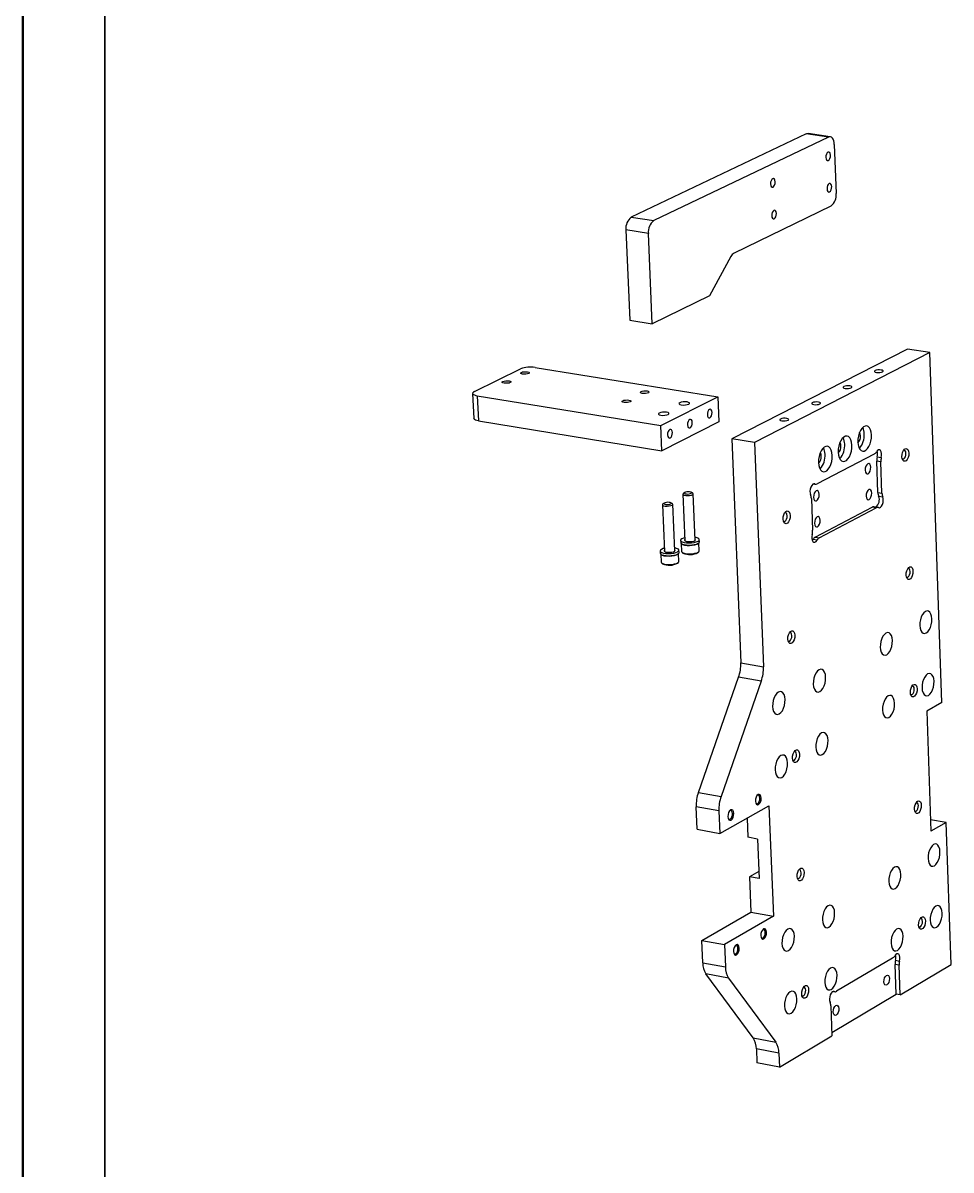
# Model space of a CAD drawing. Header units: millimetres. Extents: x 0 to 279, y 0 to 216.
# Drawn here: x 0 to 72, y 75.3 to 164.3 of the extents above; entities that cross this region are included whole.
import ezdxf

# ---------------------------------------------------------------- set-up
doc = ezdxf.new("R2010")
doc.units = ezdxf.units.MM
doc.layers.add('PAGE_BORDER', color=7, linetype='Continuous')

msp = doc.modelspace()

# ---------------------------------------------------------------- linework, layer by layer
at = {"color": 7, "linetype": 'Continuous', "lineweight": 50}
msp.add_line((0, 0), (0, 215.9), dxfattribs=at)
at = {"color": 7, "linetype": 'Continuous', "lineweight": 25}
for p, q in [((60.791, 155.719), (47.213, 149.252)), ((62.508, 155.465), (48.956, 148.985)), ((62.508, 155.465), (60.791, 155.719)), ((62.652, 155.489), (60.935, 155.743)), ((62.964, 154.904), (63.106, 151.086)), ((62.709, 150.116), (55.196, 146.454)), ((47.213, 149.252), (48.956, 148.985)), ((48.542, 147.99), (46.798, 148.257)), ((46.798, 148.257), (47.102, 141.248)), ((48.842, 140.974), (48.542, 147.99)), ((54.95, 146.192), (53.273, 143.151)), ((53.273, 143.151), (48.842, 140.974)), ((47.102, 141.248), (48.842, 140.974)), ((68.638, 139.01), (55.004, 132.037)), ((70.381, 138.737), (68.638, 139.01)), ((70.381, 138.737), (56.775, 131.75)), ((71.324, 111.56), (70.381, 138.737)), ((35.038, 135.715), (38.626, 137.469)), ((39.741, 137.58), (53.919, 135.308)), ((34.901, 135.57), (34.994, 133.623)), ((35.259, 135.385), (49.505, 133.079)), ((35.259, 135.385), (35.352, 133.437)), ((49.505, 133.079), (53.919, 135.308)), ((53.919, 135.308), (53.999, 133.359)), ((35.352, 133.437), (49.589, 131.117)), ((49.589, 131.117), (49.505, 133.079)), ((53.999, 133.359), (49.589, 131.117)), ((56.775, 131.75), (55.004, 132.037)), ((55.004, 132.037), (55.71, 114.641)), ((56.775, 131.75), (57.47, 114.339)), ((66.067, 130.853), (61.646, 128.54)), ((66.353, 127.862), (66.264, 130.296)), ((66.581, 130.244), (66.264, 130.296)), ((66.301, 130.635), (66.618, 130.584)), ((66.669, 127.81), (66.581, 130.244)), ((61.36, 128.542), (61.517, 128.516)), ((51.212, 127.743), (51.364, 124.129)), ((51.364, 127.873), (51.256, 127.804)), ((51.971, 127.833), (51.858, 127.893)), ((52, 127.813), (51.971, 127.833)), ((52.171, 124.162), (52.021, 127.776)), ((61.189, 127.415), (61.283, 124.961)), ((66.353, 127.862), (66.669, 127.81)), ((66.729, 127.522), (66.412, 127.574)), ((49.625, 126.925), (49.779, 123.302)), ((49.777, 127.055), (49.669, 126.986)), ((50.386, 127.015), (50.272, 127.076)), ((50.415, 126.995), (50.386, 127.015)), ((50.589, 123.336), (50.436, 126.958)), ((61.488, 124.407), (65.902, 126.748)), ((61.806, 124.355), (66.219, 126.696)), ((66.219, 126.696), (65.902, 126.748)), ((66.346, 126.72), (66.029, 126.772)), ((51.039, 124.161), (51.046, 123.993)), ((51.089, 123.919), (51.116, 123.296)), ((52.172, 124.247), (52.168, 124.251)), ((52.488, 123.352), (52.462, 123.975)), ((52.5, 124.052), (52.493, 124.22)), ((61.265, 124.16), (61.312, 124.226)), ((61.631, 124.173), (61.312, 124.226)), ((61.488, 124.407), (61.806, 124.355)), ((49.453, 123.334), (49.46, 123.165)), ((49.504, 123.092), (49.531, 122.468)), ((50.59, 123.421), (50.585, 123.425)), ((50.907, 122.524), (50.881, 123.148)), ((50.918, 123.225), (50.911, 123.394)), ((51.158, 123.226), (51.225, 123.171)), ((52.39, 123.219), (52.452, 123.279)), ((49.573, 122.397), (49.641, 122.342)), ((50.808, 122.39), (50.871, 122.45)), ((55.71, 114.641), (57.47, 114.339)), ((52.418, 104.591), (55.543, 113.534)), ((57.302, 113.23), (54.18, 104.277)), ((57.302, 113.23), (55.543, 113.534)), ((71.324, 111.56), (70.143, 110.897)), ((70.143, 110.897), (70.471, 101.57)), ((52.418, 104.591), (54.18, 104.277)), ((54.012, 103.165), (52.251, 103.48)), ((52.324, 101.724), (52.251, 103.48)), ((54.085, 101.408), (57.9, 103.553)), ((57.9, 103.553), (58.243, 94.973)), ((54.012, 103.165), (54.085, 101.408)), ((56.198, 102.596), (56.259, 101.103)), ((71.647, 102.25), (70.439, 102.464)), ((52.324, 101.724), (54.085, 101.408)), ((71.647, 102.25), (70.471, 101.57)), ((72.03, 91.223), (71.647, 102.25)), ((57.017, 100.967), (56.259, 101.103)), ((57.017, 100.967), (57.14, 97.905)), ((57.118, 98.461), (56.383, 98.042)), ((57.14, 97.905), (56.383, 98.042)), ((56.383, 98.042), (56.495, 95.293)), ((52.687, 93.104), (56.495, 95.293)), ((58.243, 94.973), (54.442, 92.78)), ((56.495, 95.293), (58.243, 94.973)), ((52.687, 93.104), (54.442, 92.78)), ((52.76, 91.362), (52.687, 93.104)), ((54.442, 92.78), (54.514, 91.037)), ((52.76, 91.362), (54.514, 91.037)), ((67.493, 91.722), (63.148, 89.151)), ((67.768, 88.922), (67.685, 91.224)), ((67.997, 91.166), (67.685, 91.224)), ((67.721, 91.557), (68.033, 91.499)), ((68.081, 88.864), (67.997, 91.166)), ((68.081, 88.864), (72.03, 91.223)), ((54.763, 90.172), (53.01, 90.498)), ((56.681, 85.525), (53.01, 90.498)), ((54.763, 90.172), (58.423, 85.197)), ((62.898, 89.14), (63.005, 89.12)), ((62.778, 85.943), (67.768, 88.922)), ((68.081, 88.864), (67.768, 88.922)), ((62.698, 88.023), (62.787, 85.702)), ((56.681, 85.525), (58.423, 85.197)), ((58.71, 83.267), (62.787, 85.702)), ((58.667, 84.344), (56.926, 84.673)), ((56.926, 84.673), (56.969, 83.596)), ((58.667, 84.344), (58.71, 83.267)), ((58.71, 83.267), (56.969, 83.596))]:
    msp.add_line(p, q, dxfattribs=at)
at = {"color": 8, "linetype": 'Continuous', "lineweight": 25}
for p, q in [((61.382, 128.547), (61.464, 128.534)), ((62.914, 89.141), (62.969, 89.131))]:
    msp.add_line(p, q, dxfattribs=at)
at = {"color": 7, "linetype": 'Continuous', "lineweight": 25, "flags": 128}
for points in [[(60.791, 155.719), (60.875, 155.744), (60.935, 155.743)], [(62.964, 154.904), (62.95, 155.049), (62.921, 155.181), (62.876, 155.295), (62.819, 155.385), (62.751, 155.449), (62.674, 155.485), (62.592, 155.49), (62.508, 155.465)], [(62.674, 154.064), (62.656, 154.181), (62.613, 154.266), (62.552, 154.308), (62.482, 154.299), (62.415, 154.242), (62.359, 154.144), (62.324, 154.021), (62.315, 153.892), (62.333, 153.775), (62.376, 153.69), (62.437, 153.648), (62.506, 153.657), (62.574, 153.714), (62.63, 153.812), (62.665, 153.935), (62.674, 154.064)], [(58.383, 152.002), (58.364, 152.119), (58.32, 152.205), (58.259, 152.246), (58.188, 152.238), (58.119, 152.18), (58.063, 152.081), (58.027, 151.957), (58.018, 151.827), (58.037, 151.71), (58.081, 151.624), (58.143, 151.582), (58.213, 151.591), (58.282, 151.649), (58.338, 151.747), (58.373, 151.871), (58.383, 152.002)], [(62.765, 151.619), (62.747, 151.735), (62.704, 151.821), (62.644, 151.862), (62.574, 151.853), (62.506, 151.796), (62.451, 151.698), (62.416, 151.575), (62.407, 151.446), (62.425, 151.329), (62.468, 151.244), (62.529, 151.203), (62.598, 151.212), (62.666, 151.269), (62.721, 151.367), (62.756, 151.49), (62.765, 151.619)], [(58.478, 149.541), (58.46, 149.658), (58.416, 149.743), (58.355, 149.785), (58.284, 149.775), (58.215, 149.717), (58.159, 149.619), (58.124, 149.495), (58.115, 149.364), (58.134, 149.248), (58.177, 149.162), (58.239, 149.121), (58.309, 149.13), (58.378, 149.188), (58.434, 149.287), (58.469, 149.411), (58.478, 149.541)], [(38.687, 137.199), (38.78, 137.23), (38.902, 137.25), (39.034, 137.255), (39.156, 137.245), (39.249, 137.221), (39.3, 137.186), (39.3, 137.147), (39.25, 137.108), (39.157, 137.076), (39.035, 137.056), (38.903, 137.051), (38.781, 137.062), (38.688, 137.086), (38.637, 137.12), (38.637, 137.16), (38.687, 137.199)], [(66.711, 137.246), (66.758, 137.285), (66.754, 137.325), (66.7, 137.36), (66.603, 137.384), (66.478, 137.395), (66.345, 137.389), (66.224, 137.369), (66.132, 137.337), (66.085, 137.298), (66.089, 137.258), (66.144, 137.223), (66.241, 137.199), (66.365, 137.188), (66.498, 137.193), (66.62, 137.214), (66.711, 137.246)], [(37.256, 136.498), (37.349, 136.53), (37.471, 136.55), (37.603, 136.555), (37.726, 136.545), (37.819, 136.52), (37.87, 136.486), (37.87, 136.446), (37.819, 136.407), (37.726, 136.375), (37.604, 136.355), (37.471, 136.35), (37.349, 136.36), (37.256, 136.385), (37.205, 136.42), (37.205, 136.459), (37.256, 136.498)], [(35.038, 135.715), (34.963, 135.67), (34.916, 135.622), (34.901, 135.574), (34.916, 135.527), (34.961, 135.483), (35.036, 135.444), (35.137, 135.411), (35.259, 135.385)], [(47.971, 135.708), (48.063, 135.74), (48.185, 135.76), (48.318, 135.766), (48.44, 135.755), (48.535, 135.731), (48.587, 135.696), (48.589, 135.656), (48.54, 135.617), (48.447, 135.585), (48.325, 135.565), (48.193, 135.559), (48.069, 135.57), (47.975, 135.594), (47.923, 135.629), (47.921, 135.669), (47.971, 135.708)], [(64.288, 136.003), (64.336, 136.042), (64.332, 136.083), (64.277, 136.118), (64.18, 136.143), (64.055, 136.153), (63.922, 136.148), (63.8, 136.127), (63.708, 136.095), (63.66, 136.056), (63.663, 136.016), (63.718, 135.98), (63.815, 135.955), (63.94, 135.945), (64.074, 135.95), (64.196, 135.971), (64.288, 136.003)], [(46.553, 135), (46.646, 135.033), (46.769, 135.053), (46.901, 135.058), (47.025, 135.048), (47.119, 135.023), (47.172, 134.988), (47.173, 134.948), (47.123, 134.909), (47.03, 134.876), (46.908, 134.856), (46.775, 134.851), (46.652, 134.861), (46.557, 134.886), (46.505, 134.921), (46.504, 134.961), (46.553, 135)], [(51.669, 134.734), (51.728, 134.782), (51.726, 134.831), (51.662, 134.873), (51.546, 134.903), (51.396, 134.916), (51.235, 134.91), (51.087, 134.885), (50.974, 134.846), (50.915, 134.798), (50.917, 134.749), (50.981, 134.707), (51.097, 134.677), (51.247, 134.664), (51.408, 134.67), (51.556, 134.695), (51.669, 134.734)], [(61.844, 134.75), (61.893, 134.79), (61.889, 134.83), (61.835, 134.866), (61.737, 134.891), (61.612, 134.901), (61.478, 134.896), (61.355, 134.875), (61.263, 134.843), (61.214, 134.803), (61.217, 134.763), (61.272, 134.727), (61.369, 134.702), (61.495, 134.691), (61.629, 134.697), (61.752, 134.717), (61.844, 134.75)], [(35.352, 133.437), (35.23, 133.463), (35.129, 133.496), (35.055, 133.536), (35.009, 133.58), (34.994, 133.623)], [(50.078, 133.932), (50.138, 133.98), (50.136, 134.029), (50.072, 134.072), (49.956, 134.102), (49.806, 134.115), (49.644, 134.109), (49.496, 134.084), (49.383, 134.045), (49.323, 133.997), (49.325, 133.948), (49.388, 133.905), (49.504, 133.875), (49.655, 133.862), (49.817, 133.868), (49.965, 133.893), (50.078, 133.932)], [(53.117, 133.907), (53.136, 133.79), (53.18, 133.706), (53.243, 133.666), (53.315, 133.677), (53.384, 133.738), (53.441, 133.838), (53.477, 133.963), (53.486, 134.093), (53.467, 134.21), (53.422, 134.294), (53.36, 134.334), (53.288, 134.323), (53.218, 134.262), (53.162, 134.162), (53.126, 134.037), (53.117, 133.907)], [(59.38, 133.486), (59.429, 133.526), (59.426, 133.567), (59.372, 133.603), (59.274, 133.628), (59.148, 133.639), (59.014, 133.634), (58.89, 133.613), (58.797, 133.58), (58.748, 133.54), (58.751, 133.499), (58.805, 133.463), (58.903, 133.438), (59.029, 133.427), (59.164, 133.433), (59.287, 133.453), (59.38, 133.486)], [(50.027, 132.341), (50.046, 132.224), (50.091, 132.139), (50.154, 132.099), (50.227, 132.111), (50.297, 132.172), (50.354, 132.273), (50.39, 132.398), (50.399, 132.529), (50.38, 132.646), (50.335, 132.731), (50.272, 132.771), (50.199, 132.759), (50.129, 132.698), (50.071, 132.597), (50.036, 132.472), (50.027, 132.341)], [(51.576, 133.126), (51.595, 133.009), (51.64, 132.924), (51.703, 132.885), (51.775, 132.896), (51.844, 132.957), (51.902, 133.057), (51.937, 133.182), (51.946, 133.313), (51.927, 133.43), (51.883, 133.514), (51.82, 133.554), (51.748, 133.543), (51.678, 133.482), (51.621, 133.382), (51.585, 133.256), (51.576, 133.126)], [(65.856, 132.339), (65.832, 132.558), (65.779, 132.747), (65.7, 132.897), (65.599, 132.999), (65.482, 133.046), (65.356, 133.036), (65.228, 132.97), (65.106, 132.851), (64.996, 132.686), (64.906, 132.485), (64.84, 132.259), (64.803, 132.022), (64.796, 131.788), (64.819, 131.569), (64.873, 131.379), (64.952, 131.23), (65.053, 131.128), (65.171, 131.081), (65.297, 131.092), (65.424, 131.158), (65.546, 131.278), (65.655, 131.442), (65.745, 131.643), (65.811, 131.869), (65.848, 132.105), (65.856, 132.339)], [(64.339, 131.55), (64.315, 131.769), (64.262, 131.959), (64.182, 132.109), (64.08, 132.211), (63.962, 132.258), (63.836, 132.248), (63.707, 132.181), (63.584, 132.062), (63.475, 131.896), (63.384, 131.695), (63.318, 131.468), (63.28, 131.231), (63.273, 130.995), (63.297, 130.776), (63.351, 130.586), (63.431, 130.436), (63.533, 130.335), (63.651, 130.288), (63.777, 130.298), (63.906, 130.365), (64.028, 130.485), (64.138, 130.651), (64.228, 130.852), (64.294, 131.078), (64.332, 131.315), (64.339, 131.55)], [(65.001, 132.278), (64.979, 132.423), (64.929, 132.532)], [(62.814, 130.756), (62.79, 130.976), (62.736, 131.166), (62.656, 131.316), (62.554, 131.418), (62.435, 131.465), (62.308, 131.455), (62.179, 131.388), (62.055, 131.268), (61.945, 131.102), (61.854, 130.9), (61.788, 130.673), (61.75, 130.435), (61.743, 130.199), (61.767, 129.979), (61.821, 129.789), (61.902, 129.639), (62.004, 129.537), (62.123, 129.49), (62.25, 129.501), (62.379, 129.568), (62.503, 129.689), (62.613, 129.855), (62.703, 130.057), (62.77, 130.283), (62.807, 130.521), (62.814, 130.756)], [(66.618, 130.584), (66.643, 130.742), (66.641, 130.895), (66.612, 131.028), (66.558, 131.126), (66.485, 131.178), (66.402, 131.179), (66.318, 131.128), (66.24, 131.032)], [(68.751, 130.929), (68.741, 130.758), (68.7, 130.59), (68.633, 130.447), (68.549, 130.345), (68.457, 130.296), (68.368, 130.307), (68.294, 130.376), (68.243, 130.495), (68.221, 130.65), (68.231, 130.821), (68.272, 130.988), (68.339, 131.132), (68.423, 131.234), (68.516, 131.282), (68.604, 131.271), (68.679, 131.202), (68.73, 131.083), (68.751, 130.929)], [(68.528, 130.906), (68.51, 131.022), (68.468, 131.106), (68.407, 131.145), (68.348, 131.139)], [(65.366, 129.603), (65.387, 129.464), (65.439, 129.364), (65.512, 129.317), (65.596, 129.331), (65.677, 129.404), (65.744, 129.524), (65.786, 129.674), (65.798, 129.83), (65.776, 129.969), (65.724, 130.069), (65.651, 130.116), (65.568, 130.102), (65.486, 130.029), (65.419, 129.909), (65.377, 129.759), (65.366, 129.603)], [(68.241, 130.505), (68.291, 130.477), (68.36, 130.489), (68.428, 130.55), (68.484, 130.65), (68.519, 130.775), (68.528, 130.906)], [(61.464, 128.534), (61.381, 128.547), (61.295, 128.508), (61.214, 128.421), (61.146, 128.295), (61.101, 128.144), (61.082, 127.984), (61.091, 127.833), (61.128, 127.706)], [(51.256, 127.804), (51.255, 127.803), (51.213, 127.754), (51.232, 127.706), (51.31, 127.666), (51.435, 127.641), (51.587, 127.633), (51.744, 127.645), (51.881, 127.674), (51.978, 127.716), (52.02, 127.765), (52, 127.813)], [(51.878, 127.879), (51.824, 127.907), (51.738, 127.925), (51.633, 127.93), (51.525, 127.922), (51.43, 127.901), (51.363, 127.872), (51.334, 127.839), (51.348, 127.806), (51.402, 127.778), (51.488, 127.761), (51.593, 127.755), (51.701, 127.763), (51.796, 127.784), (51.862, 127.813), (51.891, 127.846), (51.878, 127.879)], [(61.361, 127.502), (61.384, 127.362), (61.436, 127.261), (61.51, 127.215), (61.595, 127.229), (61.678, 127.303), (61.746, 127.424), (61.788, 127.575), (61.799, 127.732), (61.777, 127.871), (61.725, 127.972), (61.65, 128.019), (61.566, 128.005), (61.483, 127.931), (61.415, 127.81), (61.372, 127.659), (61.361, 127.502)], [(65.439, 127.6), (65.461, 127.462), (65.512, 127.362), (65.585, 127.315), (65.669, 127.33), (65.751, 127.403), (65.817, 127.523), (65.86, 127.672), (65.871, 127.828), (65.849, 127.967), (65.798, 128.067), (65.725, 128.113), (65.641, 128.099), (65.559, 128.026), (65.492, 127.906), (65.45, 127.756), (65.439, 127.6)], [(66.398, 126.703), (66.479, 126.69), (66.564, 126.729), (66.644, 126.816), (66.709, 126.94), (66.754, 127.09), (66.773, 127.248), (66.764, 127.397), (66.729, 127.522)], [(49.669, 126.986), (49.668, 126.985), (49.626, 126.936), (49.645, 126.888), (49.723, 126.848), (49.848, 126.822), (50, 126.815), (50.157, 126.826), (50.295, 126.856), (50.392, 126.898), (50.435, 126.947), (50.415, 126.995)], [(50.292, 127.062), (50.239, 127.089), (50.152, 127.107), (50.047, 127.112), (49.939, 127.104), (49.844, 127.084), (49.776, 127.055), (49.747, 127.021), (49.761, 126.988), (49.815, 126.96), (49.901, 126.942), (50.006, 126.937), (50.115, 126.945), (50.21, 126.965), (50.277, 126.995), (50.306, 127.029), (50.292, 127.062)], [(59.543, 126.09), (59.533, 125.916), (59.491, 125.746), (59.423, 125.6), (59.336, 125.496), (59.241, 125.445), (59.149, 125.456), (59.072, 125.525), (59.019, 125.645), (58.996, 125.802), (59.006, 125.976), (59.048, 126.146), (59.116, 126.292), (59.203, 126.396), (59.299, 126.446), (59.39, 126.436), (59.467, 126.366), (59.52, 126.246), (59.543, 126.09)], [(59.015, 125.662), (59.072, 125.629), (59.143, 125.642), (59.213, 125.704), (59.271, 125.806), (59.307, 125.934), (59.316, 126.066)], [(59.316, 126.066), (59.297, 126.184), (59.253, 126.269), (59.19, 126.308), (59.126, 126.3)], [(61.438, 125.487), (61.461, 125.348), (61.513, 125.247), (61.587, 125.201), (61.672, 125.215), (61.755, 125.289), (61.822, 125.411), (61.865, 125.561), (61.876, 125.718), (61.854, 125.857), (61.801, 125.958), (61.727, 126.004), (61.642, 125.99), (61.56, 125.916), (61.492, 125.795), (61.449, 125.644), (61.438, 125.487)], [(51.354, 124.363), (51.271, 124.339), (51.141, 124.284), (51.061, 124.221), (51.039, 124.156), (51.076, 124.093), (51.168, 124.038), (51.309, 123.996), (51.487, 123.969), (51.688, 123.96), (51.895, 123.97), (52.091, 123.998), (52.261, 124.041), (52.391, 124.096), (52.47, 124.159), (52.492, 124.225), (52.455, 124.287)], [(51.046, 123.993), (51.046, 123.988), (51.083, 123.925), (51.175, 123.87), (51.316, 123.828), (51.494, 123.801), (51.695, 123.792), (51.902, 123.802), (52.098, 123.83), (52.268, 123.873), (52.398, 123.929), (52.477, 123.992), (52.5, 124.052)], [(51.124, 123.866), (51.089, 123.928), (51.089, 123.93)], [(52.462, 123.985), (52.456, 123.955), (52.401, 123.891), (52.289, 123.833), (52.132, 123.786), (51.943, 123.754), (51.739, 123.741), (51.539, 123.746), (51.359, 123.771), (51.217, 123.812), (51.124, 123.866)], [(51.36, 124.218), (51.349, 124.206), (51.342, 124.157), (51.391, 124.111), (51.491, 124.077), (51.629, 124.058), (51.785, 124.057), (51.938, 124.073), (52.068, 124.106), (52.157, 124.15), (52.193, 124.199), (52.172, 124.247), (52.172, 124.247)], [(61.246, 124.619), (61.22, 124.46), (61.223, 124.306), (61.253, 124.172), (61.308, 124.075), (61.382, 124.023), (61.466, 124.024), (61.552, 124.075), (61.631, 124.173)], [(49.769, 123.538), (49.687, 123.514), (49.556, 123.458), (49.476, 123.395), (49.454, 123.329), (49.49, 123.266), (49.582, 123.211), (49.724, 123.168), (49.902, 123.141), (50.103, 123.133), (50.311, 123.143), (50.508, 123.17), (50.678, 123.214), (50.809, 123.27), (50.888, 123.333), (50.911, 123.399), (50.874, 123.462)], [(49.46, 123.165), (49.461, 123.161), (49.497, 123.098), (49.59, 123.043), (49.731, 123), (49.909, 122.973), (50.11, 122.964), (50.318, 122.974), (50.515, 123.002), (50.685, 123.046), (50.816, 123.101), (50.895, 123.165), (50.918, 123.225)], [(49.538, 123.038), (49.504, 123.101), (49.504, 123.102)], [(50.88, 123.159), (50.875, 123.128), (50.819, 123.064), (50.706, 123.005), (50.549, 122.958), (50.359, 122.926), (50.155, 122.913), (49.954, 122.918), (49.774, 122.943), (49.631, 122.984), (49.538, 123.038)], [(49.775, 123.392), (49.765, 123.38), (49.757, 123.33), (49.806, 123.285), (49.907, 123.25), (50.044, 123.231), (50.2, 123.229), (50.354, 123.246), (50.485, 123.279), (50.574, 123.323), (50.611, 123.373), (50.59, 123.421), (50.59, 123.421)], [(51.116, 123.296), (51.116, 123.295), (51.151, 123.233)], [(51.151, 123.233), (51.243, 123.178), (51.386, 123.137), (51.565, 123.113), (51.766, 123.107), (51.97, 123.121), (52.158, 123.153), (52.316, 123.2), (52.427, 123.258), (52.483, 123.322), (52.488, 123.352)], [(49.531, 122.468), (49.531, 122.466), (49.565, 122.404)], [(49.565, 122.404), (49.658, 122.349), (49.801, 122.308), (49.981, 122.283), (50.182, 122.278), (50.386, 122.291), (50.576, 122.323), (50.733, 122.371), (50.845, 122.429), (50.902, 122.493), (50.907, 122.524)], [(69.076, 121.752), (69.066, 121.582), (69.025, 121.415), (68.959, 121.272), (68.875, 121.169), (68.783, 121.119), (68.695, 121.128), (68.621, 121.196), (68.57, 121.313), (68.548, 121.466), (68.558, 121.636), (68.599, 121.804), (68.666, 121.947), (68.75, 122.05), (68.842, 122.1), (68.93, 122.09), (69.004, 122.023), (69.055, 121.905), (69.076, 121.752)], [(68.567, 121.326), (68.617, 121.299), (68.687, 121.312), (68.754, 121.374), (68.81, 121.474), (68.845, 121.599), (68.854, 121.729)], [(68.854, 121.729), (68.836, 121.844), (68.794, 121.927), (68.733, 121.965), (68.677, 121.958)], [(70.539, 118.057), (70.515, 118.265), (70.462, 118.44), (70.382, 118.572), (70.281, 118.652), (70.165, 118.674), (70.044, 118.636), (69.924, 118.542), (69.814, 118.397), (69.722, 118.211), (69.654, 117.997), (69.615, 117.77), (69.606, 117.545), (69.63, 117.338), (69.684, 117.162), (69.764, 117.03), (69.865, 116.951), (69.981, 116.929), (70.102, 116.967), (70.222, 117.062), (70.331, 117.207), (70.423, 117.393), (70.491, 117.606), (70.531, 117.833), (70.539, 118.057)], [(59.906, 116.785), (59.896, 116.612), (59.854, 116.443), (59.786, 116.297), (59.699, 116.191), (59.604, 116.14), (59.513, 116.149), (59.436, 116.216), (59.383, 116.335), (59.36, 116.49), (59.37, 116.663), (59.412, 116.833), (59.48, 116.979), (59.567, 117.084), (59.662, 117.135), (59.753, 117.126), (59.83, 117.059), (59.883, 116.94), (59.906, 116.785)], [(59.379, 116.355), (59.436, 116.323), (59.507, 116.337), (59.577, 116.4), (59.634, 116.502), (59.67, 116.629), (59.679, 116.761)], [(59.679, 116.761), (59.66, 116.878), (59.616, 116.961), (59.554, 116.999), (59.493, 116.991)], [(67.476, 116.375), (67.452, 116.583), (67.398, 116.759), (67.317, 116.892), (67.215, 116.972), (67.098, 116.993), (66.975, 116.955), (66.854, 116.859), (66.743, 116.713), (66.651, 116.526), (66.582, 116.311), (66.542, 116.083), (66.534, 115.857), (66.558, 115.649), (66.613, 115.473), (66.694, 115.34), (66.796, 115.261), (66.913, 115.24), (67.036, 115.278), (67.157, 115.374), (67.267, 115.52), (67.36, 115.707), (67.428, 115.921), (67.468, 116.149), (67.476, 116.375)], [(62.299, 113.531), (62.275, 113.74), (62.219, 113.918), (62.136, 114.051), (62.032, 114.131), (61.913, 114.152), (61.788, 114.113), (61.665, 114.016), (61.552, 113.868), (61.458, 113.679), (61.388, 113.462), (61.348, 113.232), (61.34, 113.004), (61.365, 112.794), (61.421, 112.617), (61.504, 112.484), (61.608, 112.404), (61.727, 112.383), (61.853, 112.423), (61.975, 112.52), (62.088, 112.668), (62.182, 112.857), (62.251, 113.073), (62.291, 113.303), (62.299, 113.531)], [(70.708, 113.215), (70.685, 113.421), (70.631, 113.596), (70.551, 113.727), (70.45, 113.805), (70.335, 113.826), (70.214, 113.787), (70.094, 113.692), (69.985, 113.546), (69.893, 113.36), (69.825, 113.147), (69.786, 112.92), (69.778, 112.696), (69.801, 112.49), (69.855, 112.315), (69.935, 112.184), (70.036, 112.106), (70.151, 112.086), (70.272, 112.125), (70.392, 112.22), (70.501, 112.366), (70.592, 112.552), (70.66, 112.765), (70.7, 112.991), (70.708, 113.215)], [(59.149, 111.8), (59.124, 112.01), (59.067, 112.188), (58.983, 112.322), (58.878, 112.402), (58.757, 112.423), (58.631, 112.383), (58.506, 112.285), (58.393, 112.136), (58.298, 111.946), (58.227, 111.728), (58.187, 111.496), (58.179, 111.267), (58.205, 111.057), (58.261, 110.878), (58.345, 110.745), (58.451, 110.665), (58.571, 110.645), (58.698, 110.685), (58.822, 110.783), (58.936, 110.932), (59.031, 111.122), (59.101, 111.34), (59.141, 111.571), (59.149, 111.8)], [(69.399, 112.639), (69.389, 112.47), (69.348, 112.303), (69.282, 112.16), (69.198, 112.056), (69.107, 112.005), (69.019, 112.013), (68.945, 112.078), (68.894, 112.194), (68.873, 112.346), (68.883, 112.515), (68.924, 112.682), (68.99, 112.826), (69.074, 112.929), (69.165, 112.98), (69.253, 112.972), (69.327, 112.907), (69.378, 112.791), (69.399, 112.639)], [(68.892, 112.21), (68.942, 112.184), (69.011, 112.198), (69.078, 112.26), (69.134, 112.361), (69.169, 112.486), (69.178, 112.615)], [(69.178, 112.615), (69.16, 112.729), (69.118, 112.811), (69.057, 112.848), (69.004, 112.841)], [(67.652, 111.51), (67.628, 111.717), (67.574, 111.892), (67.493, 112.024), (67.391, 112.102), (67.275, 112.123), (67.152, 112.083), (67.031, 111.987), (66.921, 111.841), (66.828, 111.653), (66.759, 111.439), (66.72, 111.211), (66.712, 110.985), (66.736, 110.778), (66.79, 110.603), (66.871, 110.472), (66.973, 110.393), (67.09, 110.373), (67.212, 110.413), (67.333, 110.509), (67.443, 110.656), (67.536, 110.843), (67.604, 111.058), (67.644, 111.285), (67.652, 111.51)], [(62.486, 108.628), (62.462, 108.837), (62.406, 109.013), (62.323, 109.145), (62.219, 109.223), (62.101, 109.243), (61.976, 109.203), (61.853, 109.106), (61.741, 108.957), (61.647, 108.768), (61.577, 108.551), (61.537, 108.321), (61.529, 108.094), (61.554, 107.885), (61.609, 107.709), (61.692, 107.577), (61.797, 107.499), (61.915, 107.479), (62.04, 107.52), (62.163, 107.618), (62.275, 107.766), (62.369, 107.955), (62.438, 108.172), (62.478, 108.401), (62.486, 108.628)], [(60.266, 107.546), (60.256, 107.374), (60.214, 107.205), (60.146, 107.058), (60.06, 106.952), (59.965, 106.9), (59.874, 106.907), (59.798, 106.972), (59.745, 107.089), (59.722, 107.243), (59.732, 107.415), (59.774, 107.584), (59.842, 107.731), (59.929, 107.837), (60.023, 107.889), (60.114, 107.882), (60.19, 107.816), (60.243, 107.699), (60.266, 107.546)], [(59.342, 106.874), (59.317, 107.084), (59.261, 107.261), (59.177, 107.393), (59.072, 107.472), (58.952, 107.491), (58.826, 107.45), (58.702, 107.352), (58.588, 107.202), (58.493, 107.012), (58.423, 106.794), (58.383, 106.563), (58.375, 106.334), (58.4, 106.124), (58.457, 105.947), (58.541, 105.815), (58.646, 105.737), (58.766, 105.718), (58.892, 105.759), (59.016, 105.858), (59.13, 106.007), (59.224, 106.198), (59.294, 106.415), (59.334, 106.646), (59.342, 106.874)], [(59.74, 107.112), (59.797, 107.082), (59.869, 107.096), (59.938, 107.16), (59.995, 107.263), (60.031, 107.39), (60.04, 107.521)], [(60.04, 107.521), (60.021, 107.637), (59.977, 107.719), (59.915, 107.756), (59.857, 107.748)], [(57.292, 104.155), (57.269, 104.294), (57.215, 104.393), (57.14, 104.437), (57.053, 104.419), (56.969, 104.341), (56.9, 104.216), (56.856, 104.063), (56.845, 103.905), (56.868, 103.765), (56.922, 103.666), (56.998, 103.623), (57.084, 103.641), (57.168, 103.719), (57.237, 103.844), (57.281, 103.997), (57.292, 104.155)], [(57.195, 104.144), (57.176, 104.26), (57.132, 104.343), (57.069, 104.379), (56.997, 104.364), (56.952, 104.328)], [(56.898, 103.728), (56.951, 103.702), (57.023, 103.717), (57.093, 103.781), (57.15, 103.885), (57.186, 104.013), (57.195, 104.144)], [(69.72, 103.588), (69.71, 103.42), (69.669, 103.254), (69.603, 103.11), (69.52, 103.005), (69.428, 102.953), (69.341, 102.959), (69.267, 103.023), (69.217, 103.137), (69.195, 103.288), (69.206, 103.456), (69.246, 103.623), (69.312, 103.767), (69.396, 103.871), (69.487, 103.923), (69.574, 103.917), (69.648, 103.853), (69.698, 103.739), (69.72, 103.588)], [(69.214, 103.157), (69.264, 103.131), (69.333, 103.146), (69.4, 103.21), (69.455, 103.311), (69.49, 103.435), (69.499, 103.564)], [(69.499, 103.564), (69.481, 103.677), (69.439, 103.758), (69.379, 103.793), (69.328, 103.787)], [(55.163, 102.962), (55.14, 103.102), (55.086, 103.201), (55.01, 103.245), (54.923, 103.226), (54.838, 103.148), (54.768, 103.023), (54.725, 102.869), (54.714, 102.71), (54.737, 102.57), (54.791, 102.471), (54.867, 102.427), (54.955, 102.446), (55.039, 102.524), (55.109, 102.649), (55.152, 102.803), (55.163, 102.962)], [(54.736, 102.571), (54.757, 102.543), (54.82, 102.507), (54.893, 102.522), (54.964, 102.587), (55.021, 102.691), (55.058, 102.819), (55.067, 102.951)], [(55.067, 102.951), (55.047, 103.067), (55.002, 103.15), (54.939, 103.186), (54.866, 103.171), (54.821, 103.135)], [(71.17, 99.989), (71.147, 100.193), (71.093, 100.365), (71.014, 100.493), (70.914, 100.568), (70.799, 100.585), (70.679, 100.544), (70.56, 100.446), (70.451, 100.299), (70.36, 100.113), (70.292, 99.9), (70.253, 99.674), (70.245, 99.452), (70.268, 99.248), (70.321, 99.076), (70.401, 98.948), (70.501, 98.873), (70.616, 98.856), (70.736, 98.898), (70.855, 98.996), (70.964, 99.143), (71.055, 99.329), (71.122, 99.542), (71.161, 99.767), (71.17, 99.989)], [(60.623, 98.371), (60.613, 98.2), (60.572, 98.031), (60.504, 97.884), (60.418, 97.777), (60.324, 97.723), (60.233, 97.729), (60.157, 97.793), (60.105, 97.908), (60.082, 98.06), (60.092, 98.231), (60.133, 98.401), (60.201, 98.547), (60.287, 98.654), (60.381, 98.708), (60.472, 98.702), (60.548, 98.638), (60.6, 98.523), (60.623, 98.371)], [(60.099, 97.935), (60.156, 97.905), (60.228, 97.92), (60.297, 97.985), (60.353, 98.088), (60.389, 98.215), (60.398, 98.346)], [(60.398, 98.346), (60.38, 98.46), (60.336, 98.541), (60.274, 98.576), (60.218, 98.568)], [(68.131, 98.223), (68.108, 98.428), (68.054, 98.6), (67.974, 98.728), (67.872, 98.804), (67.756, 98.821), (67.634, 98.779), (67.514, 98.681), (67.405, 98.533), (67.313, 98.345), (67.244, 98.13), (67.205, 97.903), (67.197, 97.68), (67.22, 97.475), (67.275, 97.303), (67.355, 97.175), (67.457, 97.1), (67.572, 97.083), (67.694, 97.125), (67.814, 97.224), (67.924, 97.372), (68.016, 97.56), (68.084, 97.774), (68.123, 98), (68.131, 98.223)], [(62.996, 95.238), (62.972, 95.445), (62.917, 95.618), (62.835, 95.747), (62.731, 95.822), (62.613, 95.839), (62.489, 95.796), (62.367, 95.696), (62.255, 95.546), (62.162, 95.356), (62.093, 95.139), (62.053, 94.911), (62.045, 94.685), (62.069, 94.479), (62.125, 94.306), (62.207, 94.177), (62.311, 94.102), (62.429, 94.086), (62.553, 94.129), (62.675, 94.229), (62.786, 94.379), (62.879, 94.569), (62.948, 94.785), (62.988, 95.014), (62.996, 95.238)], [(71.336, 95.213), (71.313, 95.416), (71.26, 95.586), (71.181, 95.713), (71.081, 95.787), (70.967, 95.803), (70.847, 95.761), (70.728, 95.663), (70.619, 95.515), (70.528, 95.328), (70.461, 95.115), (70.422, 94.89), (70.413, 94.668), (70.437, 94.465), (70.49, 94.295), (70.569, 94.168), (70.669, 94.094), (70.784, 94.078), (70.904, 94.121), (71.022, 94.219), (71.131, 94.367), (71.222, 94.554), (71.289, 94.767), (71.328, 94.991), (71.336, 95.213)], [(70.038, 94.599), (70.028, 94.432), (69.988, 94.266), (69.922, 94.122), (69.839, 94.016), (69.748, 93.963), (69.661, 93.968), (69.588, 94.03), (69.537, 94.143), (69.516, 94.292), (69.526, 94.459), (69.566, 94.625), (69.632, 94.77), (69.716, 94.875), (69.806, 94.928), (69.893, 94.924), (69.967, 94.861), (70.017, 94.749), (70.038, 94.599)], [(69.533, 94.165), (69.584, 94.141), (69.653, 94.157), (69.719, 94.22), (69.774, 94.322), (69.809, 94.447), (69.818, 94.575)], [(69.818, 94.575), (69.801, 94.687), (69.759, 94.766), (69.699, 94.8), (69.65, 94.794)], [(57.71, 93.728), (57.687, 93.866), (57.634, 93.963), (57.559, 94.005), (57.472, 93.985), (57.389, 93.907), (57.32, 93.781), (57.277, 93.628), (57.266, 93.471), (57.289, 93.333), (57.342, 93.236), (57.417, 93.194), (57.504, 93.214), (57.587, 93.292), (57.656, 93.418), (57.699, 93.571), (57.71, 93.728)], [(57.317, 93.299), (57.371, 93.273), (57.442, 93.289), (57.512, 93.355), (57.569, 93.459), (57.605, 93.586), (57.614, 93.717)], [(57.614, 93.717), (57.595, 93.832), (57.551, 93.913), (57.488, 93.948), (57.417, 93.931), (57.413, 93.929)], [(59.871, 93.422), (59.846, 93.629), (59.79, 93.803), (59.707, 93.932), (59.602, 94.007), (59.483, 94.024), (59.358, 93.98), (59.234, 93.879), (59.122, 93.728), (59.027, 93.537), (58.958, 93.32), (58.917, 93.09), (58.91, 92.863), (58.935, 92.656), (58.991, 92.482), (59.074, 92.353), (59.179, 92.278), (59.298, 92.262), (59.424, 92.306), (59.547, 92.407), (59.66, 92.558), (59.754, 92.749), (59.823, 92.966), (59.863, 93.196), (59.871, 93.422)], [(68.305, 93.425), (68.281, 93.629), (68.227, 93.8), (68.147, 93.927), (68.046, 94.001), (67.931, 94.017), (67.809, 93.974), (67.689, 93.875), (67.579, 93.726), (67.487, 93.538), (67.419, 93.324), (67.38, 93.098), (67.372, 92.875), (67.396, 92.671), (67.45, 92.5), (67.53, 92.373), (67.631, 92.299), (67.747, 92.283), (67.869, 92.327), (67.988, 92.426), (68.098, 92.575), (68.189, 92.762), (68.257, 92.977), (68.296, 93.202), (68.305, 93.425)], [(55.592, 92.502), (55.569, 92.64), (55.515, 92.738), (55.439, 92.78), (55.352, 92.76), (55.268, 92.681), (55.198, 92.555), (55.155, 92.401), (55.144, 92.243), (55.167, 92.105), (55.221, 92.008), (55.297, 91.966), (55.384, 91.986), (55.468, 92.065), (55.537, 92.191), (55.581, 92.344), (55.592, 92.502)], [(55.495, 92.491), (55.476, 92.606), (55.432, 92.687), (55.368, 92.722), (55.296, 92.706), (55.292, 92.703)], [(55.166, 92.108), (55.187, 92.08), (55.25, 92.045), (55.323, 92.062), (55.393, 92.128), (55.45, 92.232), (55.486, 92.36), (55.495, 92.491)], [(68.033, 91.499), (68.059, 91.655), (68.057, 91.804), (68.028, 91.931), (67.975, 92.023), (67.904, 92.068), (67.822, 92.063), (67.739, 92.008), (67.663, 91.908)], [(63.18, 90.403), (63.156, 90.608), (63.101, 90.781), (63.019, 90.908), (62.916, 90.982), (62.798, 90.998), (62.674, 90.954), (62.552, 90.853), (62.441, 90.703), (62.348, 90.513), (62.279, 90.296), (62.239, 90.068), (62.231, 89.843), (62.255, 89.638), (62.311, 89.466), (62.393, 89.338), (62.496, 89.265), (62.614, 89.249), (62.738, 89.294), (62.86, 89.394), (62.971, 89.545), (63.064, 89.735), (63.133, 89.951), (63.172, 90.179), (63.18, 90.403)], [(67.248, 90.138), (67.237, 89.986), (67.196, 89.837), (67.13, 89.715), (67.05, 89.638), (66.967, 89.618), (66.895, 89.658), (66.845, 89.752), (66.824, 89.886), (66.834, 90.039), (66.876, 90.187), (66.942, 90.309), (67.022, 90.386), (67.104, 90.406), (67.176, 90.366), (67.227, 90.272), (67.248, 90.138)], [(60.062, 88.564), (60.037, 88.77), (59.982, 88.943), (59.899, 89.071), (59.794, 89.145), (59.675, 89.161), (59.55, 89.116), (59.427, 89.014), (59.314, 88.863), (59.22, 88.672), (59.15, 88.454), (59.11, 88.224), (59.103, 87.999), (59.128, 87.792), (59.184, 87.619), (59.267, 87.492), (59.371, 87.418), (59.49, 87.403), (59.616, 87.448), (59.739, 87.55), (59.851, 87.701), (59.945, 87.892), (60.014, 88.11), (60.054, 88.339), (60.062, 88.564)], [(60.978, 89.259), (60.968, 89.089), (60.927, 88.92), (60.859, 88.774), (60.773, 88.666), (60.68, 88.611), (60.59, 88.615), (60.514, 88.677), (60.462, 88.791), (60.439, 88.942), (60.449, 89.112), (60.49, 89.281), (60.558, 89.428), (60.644, 89.535), (60.737, 89.59), (60.827, 89.586), (60.903, 89.524), (60.955, 89.41), (60.978, 89.259)], [(60.456, 88.82), (60.513, 88.791), (60.584, 88.808), (60.653, 88.873), (60.709, 88.977), (60.745, 89.104), (60.754, 89.233)], [(60.754, 89.233), (60.735, 89.347), (60.692, 89.427), (60.63, 89.461), (60.577, 89.453)], [(62.969, 89.131), (62.888, 89.138), (62.803, 89.094), (62.723, 89.003), (62.657, 88.876), (62.612, 88.725), (62.593, 88.568), (62.602, 88.422), (62.638, 88.301)], [(63.319, 87.804), (63.309, 87.65), (63.267, 87.5), (63.2, 87.377), (63.119, 87.3), (63.035, 87.279), (62.962, 87.319), (62.911, 87.414), (62.889, 87.548), (62.9, 87.702), (62.942, 87.851), (63.009, 87.975), (63.09, 88.052), (63.174, 88.072), (63.246, 88.032), (63.298, 87.938), (63.319, 87.804)]]:
    msp.add_lwpolyline(points, dxfattribs=at)
at = {"color": 7, "linetype": 'Continuous', "lineweight": 25}
for centre, radius, start, end in [((62.028, 150.961), 1.085, 308.82786, 6.59578), ((47.885, 148.388), 1.095, 127.9054, 186.84292), ((49.633, 148.12), 1.099, 128.02315, 186.80769), ((55.5, 145.924), 0.611, 119.80341, 153.93488), ((39.39, 135.446), 2.162, 80.6467, 110.68232), ((64.174, 132.427), 1.119, 0.12995, 25.99292), ((62.658, 131.638), 1.117, 0.15329, 26.1478), ((64.378, 132.207), 0.628, 312.22507, 6.54063), ((63.756, 132.31), 1.542, 319.01296, 4.46602), ((61.54, 130.713), 0.415, 357.50244, 35.18957), ((61.134, 130.844), 1.116, 0.1768, 26.3036), ((62.86, 131.416), 0.626, 311.80363, 6.62015), ((62.238, 131.52), 1.542, 318.8302, 4.50036), ((63.066, 131.507), 0.416, 357.52605, 34.77143), ((65.825, 131.261), 0.474, 300.70619, 331.06302), ((65.589, 130.846), 0.743, 343.49278, 19.73572), ((61.334, 130.622), 0.625, 311.38015, 6.6998), ((60.712, 130.726), 1.542, 318.64681, 4.53467), ((67.488, 130.335), 1.225, 165.80144, 181.82861), ((67.806, 130.283), 1.225, 165.80438, 181.82187), ((61.549, 128.708), 0.194, 244.02902, 300.20011), ((60.4, 127.401), 0.789, 1.01296, 22.74731), ((65.778, 127.304), 0.689, 305.99081, 23.02333), ((67.139, 127.874), 0.786, 180.90164, 202.4567), ((67.456, 127.823), 0.787, 180.89475, 202.44019), ((66.001, 126.573), 0.2, 81.96588, 119.67536), ((66.315, 126.533), 0.189, 64.03084, 120.62823), ((60.061, 124.92), 1.223, 345.75629, 1.92575), ((52.08, 123.725), 0.676, 56.33105, 83.09685), ((61.738, 123.99), 0.486, 120.93919, 150.97789), ((62.056, 123.937), 0.487, 120.95856, 150.99124), ((50.499, 122.901), 0.675, 56.18475, 83.14586), ((51.761, 124.326), 1.274, 245.09078, 299.56056), ((50.178, 123.499), 1.275, 245.09828, 299.62881), ((52.664, 114.535), 3.048, 340.82281, 2.00195), ((54.411, 114.234), 3.061, 340.85551, 1.96443), ((55.294, 103.588), 3.045, 160.78547, 182.04402), ((57.069, 103.272), 3.058, 160.81826, 182.00641), ((67.208, 92.153), 0.517, 303.47708, 331.70486), ((66.981, 91.763), 0.769, 344.42605, 16.75617), ((54.355, 91.355), 1.595, 179.73773, 212.49044), ((56.113, 91.028), 1.598, 179.69617, 212.38466), ((68.894, 91.26), 1.21, 165.82082, 181.74223), ((69.207, 91.203), 1.211, 165.82375, 181.73553), ((63.04, 89.312), 0.194, 248.6904, 303.87722), ((61.97, 88.012), 0.728, 0.84632, 23.44598), ((55.356, 84.683), 1.569, 359.60988, 32.41903), ((57.094, 84.356), 1.573, 359.56858, 32.3132)]:
    msp.add_arc(centre, radius, start, end, dxfattribs=at)
at = {"layer": 'PAGE_BORDER', "lineweight": 35}
msp.add_line((6.35, 6.35), (6.35, 209.55), dxfattribs=at)

doc.saveas('drawing.dxf')
